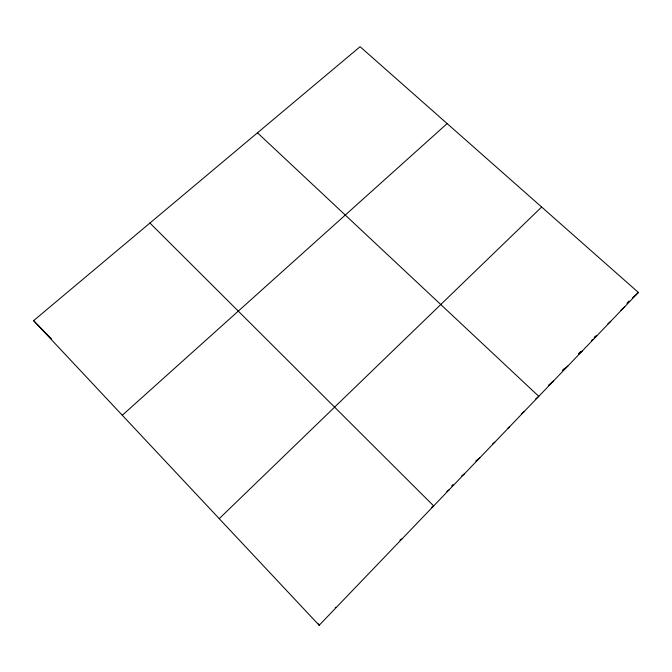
<?xml version="1.0" encoding="UTF-8"?>
<svg xmlns="http://www.w3.org/2000/svg" width="672" height="672" viewBox="0 0 672 672"><rect width="100%" height="100%" fill="white"/><g stroke="black" fill="none" stroke-linecap="round" stroke-linejoin="round"><path stroke-width="1.01" d="M319.175 625.288L638.4 292.48L360.091 46.712L33.6 320.653L319.175 625.288L318.394 623.826M451.626 485.974L453.046 484.487M562.498 370.44L564.606 368.239M578.626 353.632L580.709 351.464M594.107 337.495L595.552 335.992M626.968 303.257L629.084 301.048M219.223 518.666L541.64 207.035M632.663 297.704L638.4 292.48M620.894 310.212L624.666 306.802M122.296 415.271L447.14 123.589M607.866 323.896L610.772 321.283M591.343 340.721L592.88 339.36M594.409 337.991L596.711 335.941M578.819 354.01L582.481 350.776M562.649 370.541L568.092 365.786M548.352 385.442L553.518 380.974M535.626 399.025L538.776 396.346L257.477 132.812M521.321 413.944L524.294 411.44M508.04 428.039L509.636 426.72M492.576 443.99L494.81 442.184M475.784 461L479.8 457.825M461.656 475.927L464.612 473.659M446.821 491.476L449.24 489.686M431.5 507.436L433.675 505.915L149.94 223.045M399.899 540.187L401.974 538.961M335.219 607.27L336.151 607.58M33.6 320.653L51.584 339.016"/></g></svg>
